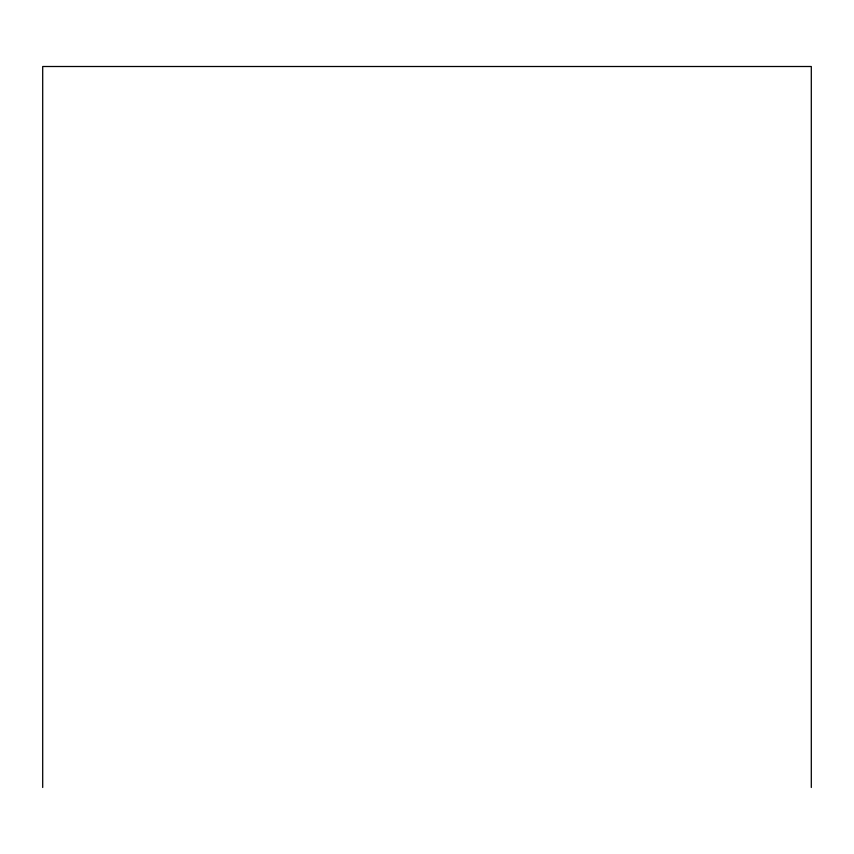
<?xml version="1.0" encoding="UTF-8"?>
<svg xmlns="http://www.w3.org/2000/svg" width="854" height="854" viewBox="0 0 854 854"><rect width="100%" height="100%" fill="white"/><g stroke="black" fill="none" stroke-linecap="round" stroke-linejoin="round"><path stroke-width="1.28" d="M811.3 787.495L811.3 66.505L42.7 66.505L42.7 787.495"/></g></svg>
